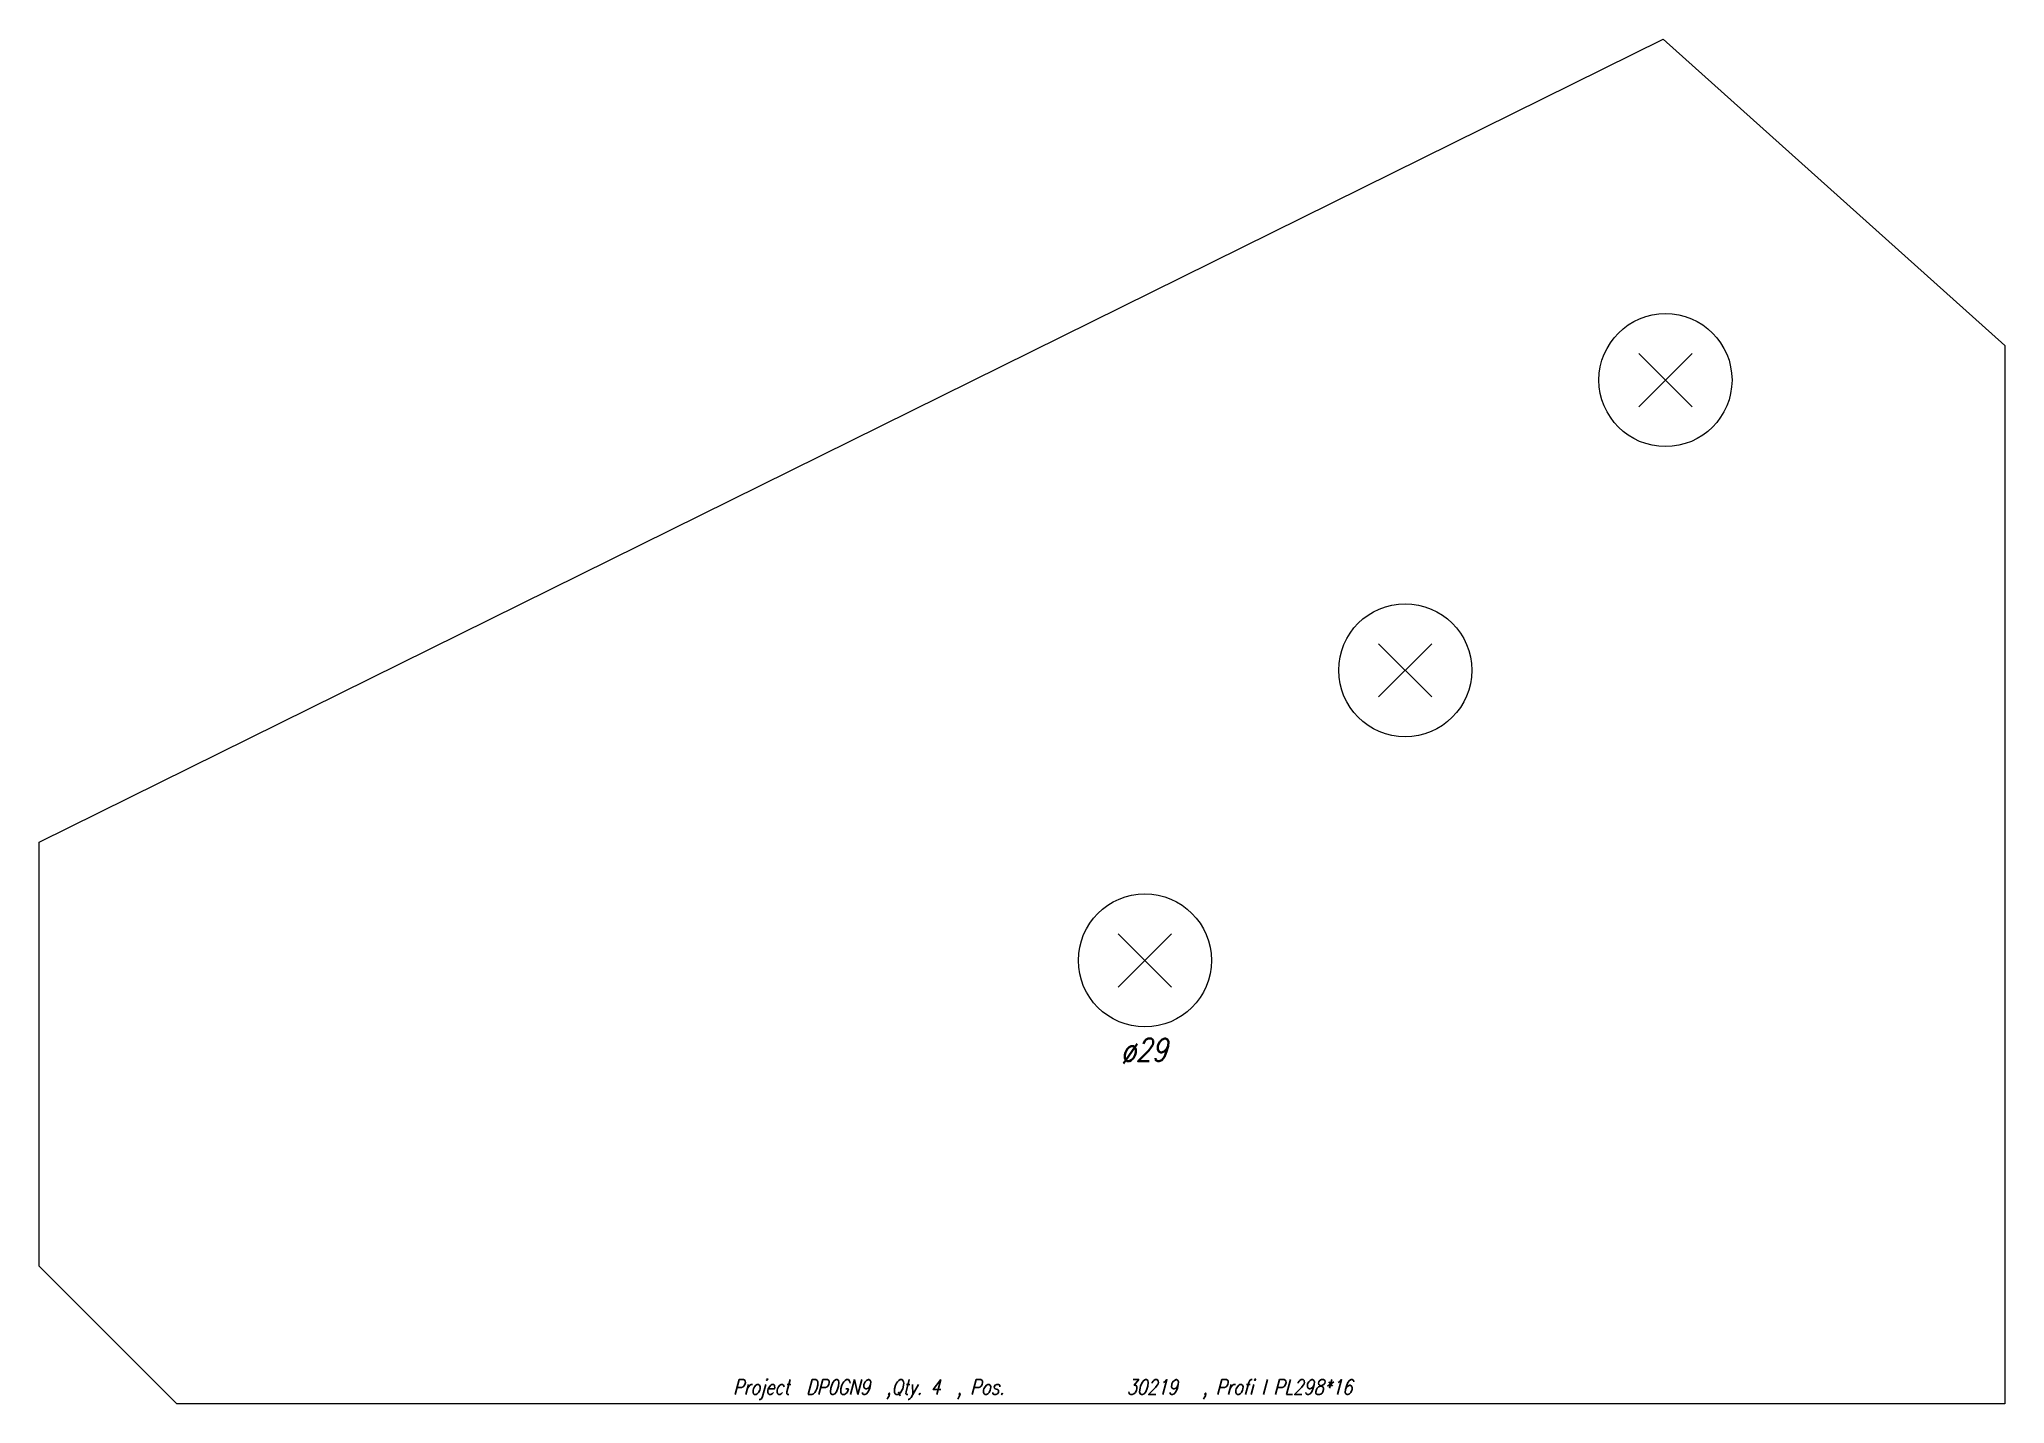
# Model space of a CAD drawing. Extents: x 0 to 428, y -149 to 149.
import ezdxf

# ---------------------------------------------------------------- set-up
doc = ezdxf.new("R2010")
doc.units = 0
doc.header["$LTSCALE"] = 10
for name, color, linetype in [('BEZ_SCHRAUBEN', 7, 'CONTINUOUS'), ('SCHRAUBEN', 7, 'CONTINUOUS'), ('TEILE', 7, 'CONTINUOUS'), ('UNTERSCHRIFT', 7, 'CONTINUOUS')]:
    doc.layers.add(name, color=color, linetype=linetype)
doc.styles.get("Standard").update_dxf_attribs({"font": 'ROMANS'})

msp = doc.modelspace()

# ---------------------------------------------------------------- linework, layer by layer
at = {"layer": 'SCHRAUBEN', "color": 6}
for p, q in [((360.316772, 80.255196), (348.716736, 68.655197)), ((348.716736, 80.255196), (360.316772, 68.655197)), ((303.570251, 16.971434), (291.970245, 5.371433)), ((291.970245, 16.971434), (303.570251, 5.371433)), ((246.823746, -46.312332), (235.223755, -57.912331)), ((235.223755, -46.312332), (246.823746, -57.912331))]:
    msp.add_line(p, q, dxfattribs=at)
at = {"layer": 'SCHRAUBEN', "color": 2}
for centre, radius in [((354.516754, 74.455193), 14.5), ((297.770264, 11.171434), 14.5), ((241.023743, -52.112331), 14.500015)]:
    msp.add_circle(centre, radius, dxfattribs=at)
at = {"layer": 'TEILE', "color": 2}
for p, q in [((0, -26.306923), (354.014038, 148.779312)), ((354.014038, 148.779312), (428.464844, 82.017761)), ((428.464844, 82.017761), (428.464844, -148.779221)), ((0.00059, -118.779175), (0, -26.306923)), ((30.000589, -148.779312), (0.00059, -118.779175)), ((428.464844, -148.779221), (30.000589, -148.779312))]:
    msp.add_line(p, q, dxfattribs=at)

# ---------------------------------------------------------------- texts
at = {"layer": 'BEZ_SCHRAUBEN', "color": 2, "oblique": 15, "width": 0.8}
msp.add_text(' ø29', height=5, dxfattribs=at).set_placement((233.023773, -74.112328))
at = {"layer": 'UNTERSCHRIFT', "color": 2, "oblique": 15, "width": 0.8}
for s, p in [('Project  DP0GN9  ,Qty. 4  , Pos. ', (151.232727, -146.779297)), ('30219', (237.032715, -146.779266)), ('  , Profi l PL298*16', (250.032715, -146.779266))]:
    msp.add_text(s, height=3.25, dxfattribs=at).set_placement(p)

doc.saveas('drawing.dxf')
